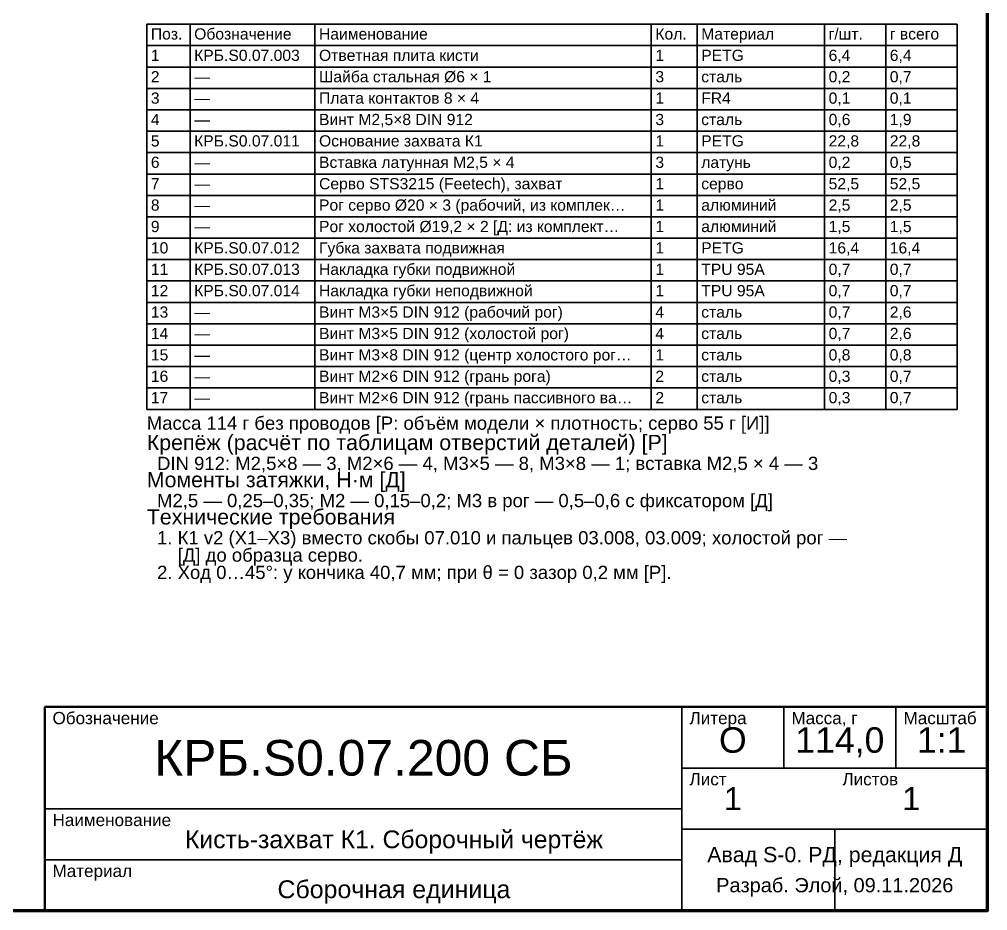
# Model space of a CAD drawing. Header units: millimetres. Extents: x 20 to 415, y 5 to 297.
# Drawn here: x 225 to 415, y 5 to 180 of the extents above; entities that cross this region are included whole.
import ezdxf
from ezdxf.enums import TextEntityAlignment as Align

# ---------------------------------------------------------------- set-up
doc = ezdxf.new("R2010")
doc.units = ezdxf.units.MM
for name, color, linetype, lineweight in [('РАМКА', 7, 'Continuous', 70), ('ТАБЛИЦА', 7, 'Continuous', 35), ('ТЕКСТ', 7, 'Continuous', 25)]:
    doc.layers.add(name, color=color, linetype=linetype, lineweight=lineweight)
doc.styles.add('GOST', font='arial.ttf')

msp = doc.modelspace()

# ---------------------------------------------------------------- linework, layer by layer
at = {"layer": 'РАМКА', "lineweight": 70}
msp.add_lwpolyline([(20, 5), (415, 5), (415, 287), (20, 287), (20, 5)], dxfattribs=at)
at = {"layer": 'ТАБЛИЦА'}
for p, q in [((258.5, 179), (258.5, 103.4)), ((283, 179), (283, 103.4)), ((349, 179), (349, 103.4)), ((358, 179), (358, 103.4)), ((383, 179), (383, 103.4)), ((395, 179), (395, 103.4)), ((250, 174.8), (409, 174.8)), ((250, 170.6), (409, 170.6)), ((250, 166.4), (409, 166.4)), ((250, 162.2), (409, 162.2)), ((250, 158), (409, 158)), ((250, 153.8), (409, 153.8)), ((250, 149.6), (409, 149.6)), ((250, 145.4), (409, 145.4)), ((250, 141.2), (409, 141.2)), ((250, 137), (409, 137)), ((250, 132.8), (409, 132.8)), ((250, 128.6), (409, 128.6)), ((250, 124.4), (409, 124.4)), ((250, 120.2), (409, 120.2)), ((250, 116), (409, 116)), ((250, 111.8), (409, 111.8)), ((250, 107.6), (409, 107.6)), ((355, 5), (355, 45)), ((375, 33), (375, 45)), ((397, 33), (397, 45)), ((355, 33), (415, 33)), ((230, 25), (355, 25)), ((355, 21), (415, 21)), ((385, 5), (385, 21)), ((230, 15), (355, 15))]:
    msp.add_line(p, q, dxfattribs=at)
at = {"layer": 'ТАБЛИЦА', "lineweight": 35}
msp.add_lwpolyline([(250, 103.4), (409, 103.4), (409, 179), (250, 179), (250, 103.4)], dxfattribs=at)
at = {"layer": 'ТАБЛИЦА', "lineweight": 50}
msp.add_lwpolyline([(230, 5), (415, 5), (415, 45), (230, 45), (230, 5)], dxfattribs=at)

# ---------------------------------------------------------------- texts
at = {"layer": 'ТЕКСТ', "style": 'GOST'}
for s, height, p in [('Поз.', 2.2, (250.8, 176)), ('Обозначение', 2.2, (259.3, 176)), ('Наименование', 2.2, (283.8, 176)), ('Кол.', 2.2, (349.8, 176)), ('Материал', 2.2, (358.8, 176)), ('г/шт.', 2.2, (383.8, 176)), ('г всего', 2.2, (395.8, 176)), ('1', 2.2, (250.8, 171.8)), ('КРБ.S0.07.003', 2.2, (259.3, 171.8)), ('Ответная плита кисти', 2.2, (283.8, 171.8)), ('1', 2.2, (349.8, 171.8)), ('PETG', 2.2, (358.8, 171.8)), ('6,4', 2.2, (383.8, 171.8)), ('6,4', 2.2, (395.8, 171.8)), ('2', 2.2, (250.8, 167.6)), ('Шайба стальная Ø6 × 1', 2.2, (283.8, 167.6)), ('3', 2.2, (349.8, 167.6)), ('сталь', 2.2, (358.8, 167.6)), ('0,2', 2.2, (383.8, 167.6)), ('0,7', 2.2, (395.8, 167.6)), ('—', 2.2, (259.3, 167.6)), ('3', 2.2, (250.8, 163.4)), ('Плата контактов 8 × 4', 2.2, (283.8, 163.4)), ('1', 2.2, (349.8, 163.4)), ('FR4', 2.2, (358.8, 163.4)), ('0,1', 2.2, (383.8, 163.4)), ('0,1', 2.2, (395.8, 163.4)), ('—', 2.2, (259.3, 163.4)), ('4', 2.2, (250.8, 159.2)), ('—', 2.2, (259.3, 159.2)), ('Винт M2,5×8 DIN 912', 2.2, (283.8, 159.2)), ('3', 2.2, (349.8, 159.2)), ('сталь', 2.2, (358.8, 159.2)), ('0,6', 2.2, (383.8, 159.2)), ('1,9', 2.2, (395.8, 159.2)), ('5', 2.2, (250.8, 155)), ('КРБ.S0.07.011', 2.2, (259.3, 155)), ('Основание захвата К1', 2.2, (283.8, 155)), ('1', 2.2, (349.8, 155)), ('PETG', 2.2, (358.8, 155)), ('22,8', 2.2, (383.8, 155)), ('22,8', 2.2, (395.8, 155)), ('6', 2.2, (250.8, 150.8)), ('Вставка латунная M2,5 × 4', 2.2, (283.8, 150.8)), ('3', 2.2, (349.8, 150.8)), ('латунь', 2.2, (358.8, 150.8)), ('0,2', 2.2, (383.8, 150.8)), ('0,5', 2.2, (395.8, 150.8)), ('—', 2.2, (259.3, 150.8)), ('7', 2.2, (250.8, 146.6)), ('Серво STS3215 (Feetech), захват', 2.2, (283.8, 146.6)), ('1', 2.2, (349.8, 146.6)), ('серво', 2.2, (358.8, 146.6)), ('52,5', 2.2, (383.8, 146.6)), ('52,5', 2.2, (395.8, 146.6)), ('—', 2.2, (259.3, 146.6)), ('8', 2.2, (250.8, 142.4)), ('Рог серво Ø20 × 3 (рабочий, из комплек…', 2.2, (283.8, 142.4)), ('1', 2.2, (349.8, 142.4)), ('алюминий', 2.2, (358.8, 142.4)), ('2,5', 2.2, (383.8, 142.4)), ('2,5', 2.2, (395.8, 142.4)), ('—', 2.2, (259.3, 142.4)), ('9', 2.2, (250.8, 138.2)), ('—', 2.2, (259.3, 138.2)), ('Рог холостой Ø19,2 × 2 [Д: из комплект…', 2.2, (283.8, 138.2)), ('1', 2.2, (349.8, 138.2)), ('алюминий', 2.2, (358.8, 138.2)), ('1,5', 2.2, (383.8, 138.2)), ('1,5', 2.2, (395.8, 138.2)), ('10', 2.2, (250.8, 134)), ('КРБ.S0.07.012', 2.2, (259.3, 134)), ('Губка захвата подвижная', 2.2, (283.8, 134)), ('1', 2.2, (349.8, 134)), ('PETG', 2.2, (358.8, 134)), ('16,4', 2.2, (383.8, 134)), ('16,4', 2.2, (395.8, 134)), ('11', 2.2, (250.8, 129.8)), ('КРБ.S0.07.013', 2.2, (259.3, 129.8)), ('Накладка губки подвижной', 2.2, (283.8, 129.8)), ('1', 2.2, (349.8, 129.8)), ('TPU 95A', 2.2, (358.8, 129.8)), ('0,7', 2.2, (383.8, 129.8)), ('0,7', 2.2, (395.8, 129.8)), ('12', 2.2, (250.8, 125.6)), ('КРБ.S0.07.014', 2.2, (259.3, 125.6)), ('Накладка губки неподвижной', 2.2, (283.8, 125.6)), ('1', 2.2, (349.8, 125.6)), ('TPU 95A', 2.2, (358.8, 125.6)), ('0,7', 2.2, (383.8, 125.6)), ('0,7', 2.2, (395.8, 125.6)), ('13', 2.2, (250.8, 121.4)), ('Винт M3×5 DIN 912 (рабочий рог)', 2.2, (283.8, 121.4)), ('4', 2.2, (349.8, 121.4)), ('0,7', 2.2, (383.8, 121.4)), ('2,6', 2.2, (395.8, 121.4)), ('—', 2.2, (259.3, 121.4)), ('сталь', 2.2, (358.8, 121.4)), ('14', 2.2, (250.8, 117.2)), ('—', 2.2, (259.3, 117.2)), ('Винт M3×5 DIN 912 (холостой рог)', 2.2, (283.8, 117.2)), ('4', 2.2, (349.8, 117.2)), ('сталь', 2.2, (358.8, 117.2)), ('0,7', 2.2, (383.8, 117.2)), ('2,6', 2.2, (395.8, 117.2)), ('15', 2.2, (250.8, 113)), ('Винт M3×8 DIN 912 (центр холостого рог…', 2.2, (283.8, 113)), ('1', 2.2, (349.8, 113)), ('сталь', 2.2, (358.8, 113)), ('0,8', 2.2, (383.8, 113)), ('0,8', 2.2, (395.8, 113)), ('—', 2.2, (259.3, 113)), ('16', 2.2, (250.8, 108.8)), ('Винт M2×6 DIN 912 (грань рога)', 2.2, (283.8, 108.8)), ('2', 2.2, (349.8, 108.8)), ('сталь', 2.2, (358.8, 108.8)), ('0,3', 2.2, (383.8, 108.8)), ('0,7', 2.2, (395.8, 108.8)), ('—', 2.2, (259.3, 108.8)), ('17', 2.2, (250.8, 104.6)), ('Винт M2×6 DIN 912 (грань пассивного ва…', 2.2, (283.8, 104.6)), ('2', 2.2, (349.8, 104.6)), ('0,3', 2.2, (383.8, 104.6)), ('0,7', 2.2, (395.8, 104.6)), ('—', 2.2, (259.3, 104.6)), ('сталь', 2.2, (358.8, 104.6)), ('Масса 114 г без проводов [Р: объём модели × плотность; серво 55 г [И]]', 2.6, (250, 99.4)), ('Крепёж (расчёт по таблицам отверстий деталей) [Р]', 3, (250, 95.4)), ('  DIN 912: M2,5×8 — 3, M2×6 — 4, M3×5 — 8, M3×8 — 1; вставка M2,5 × 4 — 3', 2.6, (250, 91.5)), ('Моменты затяжки, Н·м [Д]', 3, (250, 88.1)), ('  M2,5 — 0,25–0,35; M2 — 0,15–0,2; M3 в рог — 0,5–0,6 с фиксатором [Д]', 2.6, (250, 84.2)), ('Технические требования', 3, (250, 80.8)), ('  1. К1 v2 (Х1–Х3) вместо скобы 07.010 и пальцев 03.008, 03.009; холостой рог —', 2.6, (250, 76.9)), ('      [Д] до образца серво.', 2.6, (250, 73.5)), ('  2. Ход 0…45°: у кончика 40,7 мм; при θ = 0 зазор 0,2 мм [Р].', 2.6, (250, 70.1)), ('Обозначение', 2.4, (231.5, 41.6)), ('Литера', 2.4, (356.5, 41.6)), ('Масса, г', 2.4, (376.5, 41.6)), ('Масштаб', 2.4, (398.5, 41.6)), ('Лист', 2.4, (356.5, 29.6)), ('Листов', 2.4, (386.5, 29.6)), ('Наименование', 2.4, (231.5, 21.6)), ('Материал', 2.4, (231.5, 11.6))]:
    msp.add_text(s, height=height, dxfattribs=at).set_placement(p)
for s, height, p in [('О', 5, (365, 38.5)), ('114,0', 5, (386, 38.5)), ('1:1', 5, (406, 38.5)), ('КРБ.S0.07.200 СБ', 7, (292.5, 35)), ('1', 4.5, (365, 27)), ('1', 4.5, (400, 27)), ('Кисть-захват К1. Сборочный чертёж', 3.4759, (298.5, 19)), ('Авад S-0. РД, редакция Д', 3, (385, 16)), ('Разраб. Элой, 09.11.2026', 2.8, (385, 10)), ('Сборочная единица', 3.5, (298.5, 9.2))]:
    msp.add_text(s, height=height, dxfattribs=at).set_placement(p, align=Align.MIDDLE_CENTER)

doc.saveas('drawing.dxf')
